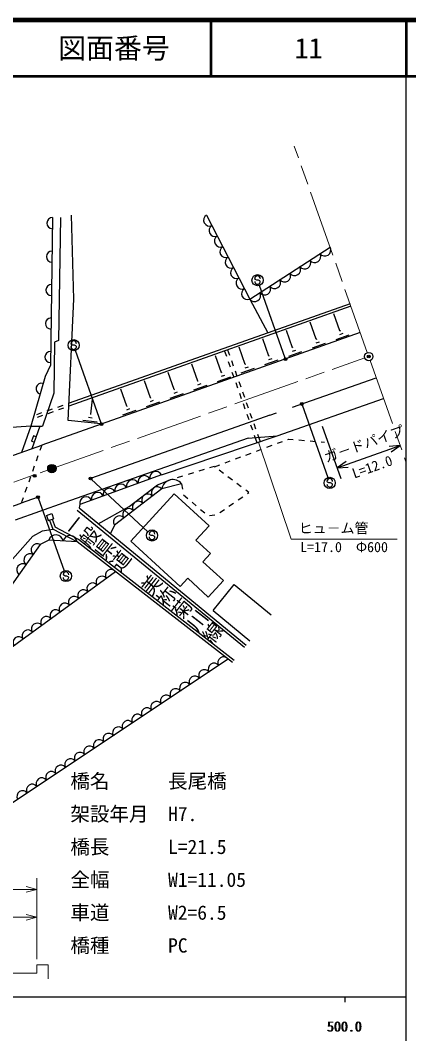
# Model space of a CAD drawing. Units: millimetres, scale not verified. Extents: x 40000 to 680000, y 20000 to 380000.
# Drawn here: x 509837 to 579437, y 198357 to 380000 of the extents above; entities that cross this region are included whole.
import ezdxf
from ezdxf.enums import TextEntityAlignment as Align

# ---------------------------------------------------------------- set-up
doc = ezdxf.new("R2010")
doc.units = ezdxf.units.MM
doc.header["$LTSCALE"] = 1000
doc.header["$PDMODE"] = 32
doc.header["$PDSIZE"] = 500
doc.linetypes.add('CHAIN', pattern=[18.5, 12, -1.5, 3.5, -1.5])
for name, color, linetype, lineweight in [('S-BGD', 7, 'Continuous', 25), ('S-BMK', 2, 'CHAIN', 13), ('S-BMK-SRVR', 3, 'Continuous', 25), ('S-STR-HTXT', 7, 'Continuous', 13), ('S-STR-STRC', 7, 'Continuous', 25), ('S-TTL', 2, 'Continuous', 140), ('S-TTL-BAND', 7, 'Continuous', 25), ('S-TTL-LINE', 7, 'Continuous', 50)]:
    doc.layers.add(name, color=color, linetype=linetype, lineweight=lineweight)
doc.layers.add('S-OTRS', color=6, linetype='Continuous')
doc.layers.add('S-TTL-TXT', color=7, linetype='Continuous')
doc.styles.add('@ＭＳ ゴシック', font='')
doc.styles.add('ＭＳ ゴシック', font='')
doc.styles.get('@ＭＳ ゴシック').set_extended_font_data('@MS Gothic')
doc.styles.get('ＭＳ ゴシック').set_extended_font_data('MS Gothic')

msp = doc.modelspace()

# ---------------------------------------------------------------- linework, layer by layer
at = {"layer": 'S-BGD'}
for p, q in [((515619, 344642), (515228, 318157)), ((517018, 344622), (516694, 322611)), ((519455, 330036), (519023, 345059)), ((543212, 345090), (550958, 330018)), ((550958, 330018), (565333, 339333)), ((518444, 308278), (519455, 330036)), ((568917, 329201), (518589, 311401)), ((550958, 330018), (554221, 324004)), ((569084, 328730), (518564, 310862)), ((567112, 324320), (566029, 327384)), ((562870, 322820), (561786, 325884)), ((570751, 324016), (513680, 303831)), ((558627, 321319), (557544, 324383)), ((568707, 323559), (566351, 322725)), ((567615, 323835), (567026, 323627)), ((567186, 324346), (567039, 324294)), ((515989, 322279), (515854, 313147)), ((516694, 322611), (515989, 322279)), ((554385, 319819), (553301, 322883)), ((564465, 322058), (562108, 321224)), ((563373, 322335), (562784, 322126)), ((562943, 322846), (562796, 322794)), ((545900, 316818), (544816, 319882)), ((546430, 320718), (546764, 319775)), ((546996, 320918), (547329, 319975)), ((550142, 318318), (549059, 321382)), ((554458, 319845), (554311, 319793)), ((560223, 320558), (557866, 319724)), ((559130, 320834), (558541, 320626)), ((558701, 321345), (558554, 321293)), ((515228, 318157), (514303, 316182)), ((541657, 315317), (540574, 318381)), ((547097, 318832), (547430, 317889)), ((547663, 319032), (547996, 318090)), ((550216, 318344), (550069, 318292)), ((555980, 319057), (553623, 318223)), ((554888, 319334), (554299, 319125)), ((514303, 316182), (511747, 307250)), ((537415, 313817), (536331, 316881)), ((546403, 316333), (545814, 316124)), ((545974, 316844), (545826, 316792)), ((547764, 316947), (548097, 316004)), ((548330, 317147), (548663, 316204)), ((551738, 317557), (549381, 316723)), ((550645, 317833), (550056, 317625)), ((533172, 312316), (532089, 315380)), ((543253, 314556), (540896, 313722)), ((542160, 314832), (541571, 314624)), ((541731, 315343), (541584, 315291)), ((547495, 316056), (545138, 315223)), ((548431, 315061), (548764, 314118)), ((548996, 315261), (549330, 314318)), ((558584, 310632), (573618, 315908)), ((515854, 313147), (513839, 307253)), ((528930, 310816), (527846, 313880)), ((539010, 313055), (536653, 312222)), ((537918, 313332), (537329, 313123)), ((537489, 313843), (537341, 313791)), ((549098, 313176), (549431, 312233)), ((549663, 313376), (549997, 312433)), ((516554, 310681), (517497, 311015)), ((518439, 311348), (518589, 311401)), ((522458, 309384), (522756, 312106)), ((529004, 310842), (528856, 310790)), ((534768, 311555), (532411, 310721)), ((533675, 311831), (533086, 311623)), ((533246, 312342), (533099, 312290)), ((549765, 311290), (550098, 310347)), ((550330, 311490), (550664, 310547)), ((555840, 305536), (574919, 312231)), ((512783, 309348), (513725, 309681)), ((512949, 308876), (513892, 309210)), ((514668, 310015), (515611, 310348)), ((514835, 309543), (515778, 309877)), ((516721, 310210), (517663, 310543)), ((522538, 309375), (522378, 309392)), ((554539, 309213), (522582, 297911)), ((530525, 310054), (528168, 309221)), ((529433, 310331), (528844, 310122)), ((550431, 309405), (550765, 308462)), ((550997, 309605), (551331, 308662)), ((554539, 309213), (555753, 309639)), ((511747, 307250), (498094, 306351)), ((511747, 307250), (510084, 302559)), ((511747, 307250), (513839, 307253)), ((513339, 307252), (511904, 303203)), ((524257, 307641), (518444, 308278)), ((523596, 307965), (521039, 308245)), ((522707, 308709), (522068, 308779)), ((551098, 307519), (551432, 306576)), ((551664, 307719), (551997, 306776)), ((512197, 305526), (511863, 304584)), ((512668, 305359), (512197, 305526)), ((535143, 298507), (555840, 305536)), ((550692, 305095), (555840, 305536)), ((551765, 305633), (552233, 304311)), ((552331, 305834), (552801, 304504)), ((493410, 296662), (513680, 303831)), ((511863, 304584), (512334, 304417)), ((513680, 303831), (513346, 302889)), ((550692, 305095), (517662, 293519)), ((554024, 303477), (554961, 303827)), ((555898, 304177), (556835, 304527)), ((557772, 304876), (557907, 304927)), ((557907, 304927), (558760, 304857)), ((559756, 304776), (560753, 304694)), ((561750, 304613), (562746, 304532)), ((563743, 304450), (564351, 304400)), ((513012, 301946), (512678, 301004)), ((548404, 301378), (549340, 301728)), ((550277, 302077), (551214, 302427)), ((552151, 302777), (553088, 303127)), ((512343, 300061), (512009, 299119)), ((544585, 300032), (543714, 299766)), ((544656, 299978), (544585, 300032)), ((544656, 299978), (545593, 300328)), ((546530, 300678), (547467, 301028)), ((511675, 298176), (511341, 297234)), ((535143, 298507), (520534, 293210)), ((538933, 298305), (537976, 298013)), ((540845, 298890), (539889, 298597)), ((542758, 299474), (541802, 299182)), ((546252, 298772), (545454, 299375)), ((547847, 297566), (547050, 298169)), ((511007, 296291), (510672, 295349)), ((529349, 292850), (534417, 296743)), ((534417, 296743), (536678, 297616)), ((538739, 296916), (535189, 296029)), ((537020, 297721), (536678, 297616)), ((538739, 296916), (538914, 295931)), ((549443, 296360), (548645, 296963)), ((512871, 294476), (510004, 293462)), ((510338, 294406), (510004, 293463)), ((535189, 296029), (526690, 289521)), ((529643, 286648), (537420, 295119)), ((537420, 295119), (543681, 289371)), ((539091, 294948), (539850, 294297)), ((548883, 294036), (549708, 294601)), ((550790, 295342), (550240, 295757)), ((550533, 295166), (550790, 295342)), ((489734, 286293), (510004, 293462)), ((517662, 293519), (508929, 290430)), ((520534, 293210), (520364, 292595)), ((520364, 292595), (550340, 268020)), ((523813, 289767), (529349, 292850)), ((540608, 293645), (541367, 292994)), ((547233, 292906), (548058, 293471)), ((514520, 291269), (515463, 291602)), ((514520, 291269), (514854, 290326)), ((514854, 290326), (515797, 290660)), ((515463, 291602), (515797, 290660)), ((520047, 292208), (550023, 267633)), ((542126, 292342), (542884, 291691)), ((543716, 291261), (544713, 291339)), ((545583, 291776), (546408, 292341)), ((515089, 290410), (515671, 288766)), ((515561, 290576), (516076, 289120)), ((520279, 286960), (516076, 289120)), ((526690, 289521), (525976, 287994)), ((541314, 286792), (543681, 289371)), ((502477, 276711), (512090, 287554)), ((512090, 287554), (513803, 288516)), ((513803, 288516), (515671, 288766)), ((520009, 286537), (515671, 288766)), ((513420, 286013), (505727, 275289)), ((514974, 286829), (513420, 286013)), ((520009, 286537), (514974, 286829)), ((547875, 264870), (520009, 286537)), ((548181, 265265), (520279, 286960)), ((529643, 286648), (538482, 278532)), ((541314, 286792), (543893, 284425)), ((542540, 282952), (543893, 284425)), ((542540, 282952), (546223, 279571)), ((526927, 281158), (487175, 252283)), ((538482, 278532), (539835, 280006)), ((539835, 280006), (543518, 276624)), ((543518, 276624), (546223, 279571)), ((544371, 274206), (548175, 278846)), ((548175, 278846), (554778, 273433)), ((544371, 274206), (550974, 268793)), ((547102, 265471), (504244, 236938))]:
    msp.add_line(p, q, dxfattribs=at)
for centre, radius, start, end in [((515604, 343643), 1000, 89.15499, 269.15499), ((543749, 344175), 1061, 120.39784, 294.00545), ((544717, 342291), 1061, 120.39784, 294.00545), ((545685, 340407), 1061, 120.39784, 294.00545), ((515515, 337643), 1000, 89.15499, 269.15499), ((546654, 338523), 1061, 120.39784, 294.00545), ((562600, 337646), 1073, 216.71693, 29.17209), ((564397, 338810), 1073, 216.71693, 29.17209), ((547622, 336639), 1061, 120.39784, 294.00545), ((560803, 336481), 1073, 216.71693, 29.17209), ((548590, 334755), 1061, 120.39784, 294.00545), ((557209, 334152), 1073, 216.71693, 29.17209), ((559006, 335317), 1073, 216.71693, 29.17209), ((515427, 331644), 1000, 89.15499, 269.15499), ((549559, 332871), 1061, 120.39784, 294.00545), ((555412, 332988), 1073, 216.71693, 29.17209), ((550527, 330987), 1061, 120.39784, 294.00545), ((551818, 330659), 1073, 216.71693, 29.17209), ((553615, 331824), 1073, 216.71693, 29.17209), ((515338, 325644), 1000, 89.15499, 269.15499), ((515250, 319645), 1000, 89.15499, 269.15499), ((513662, 313941), 1000, 74.02867, 254.02867), ((532050, 297269), 1116, 25.59058, 194.27024), ((534137, 298025), 1116, 25.59058, 194.27024), ((525789, 294998), 1116, 25.59058, 194.27024), ((527876, 295755), 1116, 25.59058, 194.27024), ((529963, 296512), 1116, 25.59058, 194.27024), ((534382, 295322), 1073, 41.20677, 213.67299), ((537165, 295668), 2009, 38.42541, 169.64708), ((521615, 293485), 1116, 25.59058, 194.27024), ((523702, 294242), 1116, 25.59058, 194.27024), ((532682, 294020), 1073, 41.20677, 213.67299), ((529283, 291417), 1073, 41.20677, 213.67299), ((530982, 292719), 1073, 41.20677, 213.67299), ((527583, 290116), 1073, 41.20677, 213.67299), ((516218, 286495), 1288, 8.37808, 164.98883), ((518735, 286349), 1288, 8.37808, 164.98883), ((512860, 285061), 1104, 59.52915, 229.16019), ((511578, 283274), 1104, 59.52915, 229.16019), ((510295, 281486), 1104, 59.52915, 229.16019), ((526113, 280537), 1024, 37.31416, 214.67354), ((524456, 279334), 1024, 37.31416, 214.67354), ((521144, 276928), 1024, 37.31416, 214.67354), ((522800, 278131), 1024, 37.31416, 214.67354), ((519487, 275725), 1024, 37.31416, 214.67354), ((516175, 273319), 1024, 37.31416, 214.67354), ((517831, 274522), 1024, 37.31416, 214.67354), ((514518, 272116), 1024, 37.31416, 214.67354), ((511206, 269709), 1024, 37.31416, 214.67354), ((512862, 270912), 1024, 37.31416, 214.67354), ((509549, 268506), 1024, 37.31416, 214.67354), ((546261, 264875), 1030, 35.30811, 211.99905), ((542832, 262593), 1030, 35.30811, 211.99905), ((544547, 263734), 1030, 35.30811, 211.99905), ((541118, 261452), 1030, 35.30811, 211.99905), ((537689, 259169), 1030, 35.30811, 211.99905), ((539404, 260310), 1030, 35.30811, 211.99905), ((535975, 258028), 1030, 35.30811, 211.99905), ((532546, 255745), 1030, 35.30811, 211.99905), ((534261, 256886), 1030, 35.30811, 211.99905), ((529118, 253462), 1030, 35.30811, 211.99905), ((530832, 254604), 1030, 35.30811, 211.99905), ((527403, 252321), 1030, 35.30811, 211.99905), ((523975, 250038), 1030, 35.30811, 211.99905), ((525689, 251180), 1030, 35.30811, 211.99905), ((522260, 248897), 1030, 35.30811, 211.99905), ((518832, 246615), 1030, 35.30811, 211.99905), ((520546, 247756), 1030, 35.30811, 211.99905), ((515403, 244332), 1030, 35.30811, 211.99905), ((517117, 245473), 1030, 35.30811, 211.99905), ((513689, 243191), 1030, 35.30811, 211.99905), ((510260, 240908), 1030, 35.30811, 211.99905), ((511974, 242049), 1030, 35.30811, 211.99905)]:
    msp.add_arc(centre, radius, start, end, dxfattribs=at)
at = {"layer": 'S-BMK'}
for p, q in [((572018, 320434), (558930, 357437)), ((478491, 286559), (571561, 319476)), ((572518, 319019), (579000, 300692))]:
    msp.add_line(p, q, dxfattribs=at)
at = {"layer": 'S-BMK-SRVR'}
for centre, radius in [((572268, 319726), 750), ((515495, 299647), 750), ((515495, 299647), 600), ((515495, 299647), 450), ((515495, 299647), 300), ((515495, 299647), 150), ((515495, 299647), 100)]:
    msp.add_circle(centre, radius, dxfattribs=at)
for p in [(572268, 319726), (572268, 319726), (515495, 299647)]:
    msp.add_point(p, dxfattribs=at)
at = {"layer": 'S-OTRS'}
for p in [(572268, 319726), (512408, 298343)]:
    msp.add_point(p, dxfattribs=at)
at = {"layer": 'S-STR-HTXT'}
for p, q in [((552517, 304408), (558351, 287009)), ((558351, 287009), (577351, 287009)), ((512811, 211720), (512811, 226220)), ((457561, 224220), (512811, 224220)), ((512811, 224220), (510879, 224738)), ((510879, 223702), (512811, 224220)), ((500311, 219220), (512811, 219220)), ((512811, 219220), (510879, 219738)), ((510879, 218702), (512811, 219220)), ((512811, 209220), (512811, 210720)), ((512811, 210720), (514811, 210720)), ((514811, 210720), (514811, 208220)), ((501311, 209220), (512811, 209220))]:
    msp.add_line(p, q, dxfattribs=at)
at = {"layer": 'S-STR-STRC'}
for p, q in [((551951, 333558), (551851, 333676)), ((552196, 333418), (551951, 333558)), ((552496, 333416), (552196, 333418)), ((552742, 333304), (552496, 333416)), ((557298, 319417), (552680, 332474)), ((552847, 333168), (552742, 333304)), ((519009, 321907), (518910, 322025)), ((519254, 321768), (519009, 321907)), ((519555, 321765), (519254, 321768)), ((519800, 321653), (519555, 321765)), ((519906, 321517), (519800, 321653)), ((524356, 307766), (519738, 320824)), ((560332, 311087), (564950, 298030)), ((563949, 307259), (567268, 297876)), ((566601, 299762), (577914, 303763)), ((577914, 303763), (575920, 303607)), ((576265, 302631), (577914, 303763)), ((568249, 300894), (566601, 299762)), ((566601, 299762), (568595, 299918)), ((522551, 297759), (532705, 288340)), ((564888, 297227), (564789, 297345)), ((565133, 297088), (564888, 297227)), ((565434, 297086), (565133, 297088)), ((565679, 296974), (565434, 297086)), ((565785, 296838), (565679, 296974)), ((513063, 294385), (517681, 281327)), ((533043, 287801), (532944, 287919)), ((533288, 287662), (533043, 287801)), ((533589, 287659), (533288, 287662)), ((533834, 287547), (533589, 287659)), ((533940, 287411), (533834, 287547)), ((517619, 280525), (517520, 280643)), ((517864, 280386), (517619, 280525)), ((518165, 280383), (517864, 280386)), ((518410, 280272), (518165, 280383)), ((518516, 280135), (518410, 280272))]:
    msp.add_line(p, q, dxfattribs=at)
for centre, radius in [((552346, 333417), 1000), ((519405, 321766), 1000), ((557348, 319276), 150), ((557348, 319276), 120), ((557348, 319276), 90), ((557348, 319276), 60), ((557348, 319276), 30), ((560282, 311228), 150), ((560282, 311228), 120), ((560282, 311228), 90), ((560282, 311228), 60), ((560282, 311228), 30), ((524406, 307625), 150), ((524406, 307625), 120), ((524406, 307625), 90), ((524406, 307625), 60), ((524406, 307625), 30), ((522441, 297861), 150), ((522441, 297861), 120), ((522441, 297861), 90), ((522441, 297861), 60), ((565284, 297087), 1000), ((522441, 297861), 30), ((513013, 294526), 150), ((513013, 294526), 120), ((513013, 294526), 90), ((513013, 294526), 60), ((513013, 294526), 30), ((533439, 287660), 1000), ((518014, 280385), 1000)]:
    msp.add_circle(centre, radius, dxfattribs=at)
for centre, start, end in [((552347, 333172), 179.55488, 359.55488), ((552351, 333672), 359.55488, 179.55488), ((519406, 321521), 179.55488, 359.55488), ((519410, 322021), 359.55488, 179.55488), ((565285, 296842), 179.55488, 359.55488), ((565289, 297342), 359.55488, 179.55488), ((533440, 287415), 179.55488, 359.55488), ((533444, 287915), 359.55488, 179.55488), ((518016, 280139), 179.55488, 359.55488), ((518020, 280639), 359.55488, 179.55488)]:
    msp.add_arc(centre, 500, start, end, dxfattribs=at)
for p in [(557348, 319276), (560282, 311228), (524406, 307625), (522441, 297861), (513013, 294526)]:
    msp.add_point(p, dxfattribs=at)
at = {"layer": 'S-TTL'}
msp.add_line((680000, 380000), (40000, 380000), dxfattribs=at)
msp.add_line((680000, 380000), (40000, 380000), dxfattribs=at)
at = {"layer": 'S-TTL-BAND'}
for p, q in [((579000, 20000), (579000, 370000)), ((579000, 20000), (579000, 370000)), ((40000, 205000), (579000, 205000)), ((40000, 205000), (579000, 205000)), ((568000, 205000), (568000, 204000)), ((568000, 205000), (568000, 204000))]:
    msp.add_line(p, q, dxfattribs=at)
at = {"layer": 'S-TTL-LINE'}
for p, q in [((543997, 380000), (543997, 370000)), ((543997, 380000), (543997, 370000)), ((579000, 380000), (579000, 370000)), ((579000, 380000), (579000, 370000)), ((40000, 370000), (680000, 370000)), ((40000, 370000), (680000, 370000))]:
    msp.add_line(p, q, dxfattribs=at)

# ---------------------------------------------------------------- texts
at = {"layer": 'S-BGD', "style": '@ＭＳ ゴシック'}
msp.add_text('一般県道\u3000美祢菊川線', height=2566, rotation=322.042, dxfattribs=at).set_placement((518062, 290664), align=Align.MIDDLE_LEFT)
at = {"layer": 'S-STR-HTXT', "style": 'ＭＳ ゴシック'}
for s, height, p in [('ヒュ－ム管', 1833, (559726, 287509)), ('橋名\u3000\u3000\u3000長尾橋', 2566, (518814, 241582)), ('架設年月\u3000H7.', 2566, (518814, 235691)), ('橋長\u3000\u3000\u3000L=21.5', 2566, (518814, 229800)), ('全幅\u3000\u3000\u3000W1=11.05', 2566, (518814, 223909)), ('車道\u3000\u3000\u3000W2=6.5', 2566, (518814, 218018)), ('橋種\u3000\u3000\u3000PC', 2566, (518814, 212127))]:
    msp.add_text(s, height=height, dxfattribs=at).set_placement(p, align=Align.BOTTOM_LEFT)
msp.add_text('L=17.0\u3000Φ600', height=1833, dxfattribs=at).set_placement((567851, 286509), align=Align.TOP_CENTER)
at = {"layer": 'S-STR-STRC', "style": 'ＭＳ ゴシック'}
msp.add_text('ガ－ドパイプ', height=1833, rotation=19.478, dxfattribs=at).set_placement((571924, 302705), align=Align.BOTTOM_CENTER)
at = {"layer": 'S-STR-STRC', "style": '@ＭＳ ゴシック'}
msp.add_text('L=12.0', height=1833, rotation=19.478, dxfattribs=at).set_placement((572591, 300820), align=Align.TOP_CENTER)
at = {"layer": 'S-TTL-BAND', "style": 'ＭＳ ゴシック'}
for p in [(567844, 198195), (567844, 198195), (568000, 198195)]:
    msp.add_text('500.0', height=1833, dxfattribs=at).set_placement(p, align=Align.BOTTOM_CENTER)
at = {"layer": 'S-TTL-TXT', "style": 'ＭＳ ゴシック'}
for s, p in [('図面番号', (526622, 375000)), ('図面番号', (526622, 375000)), ('11', (561497, 375000))]:
    msp.add_text(s, height=3666, dxfattribs=at).set_placement(p, align=Align.MIDDLE_CENTER)

doc.saveas('drawing.dxf')
